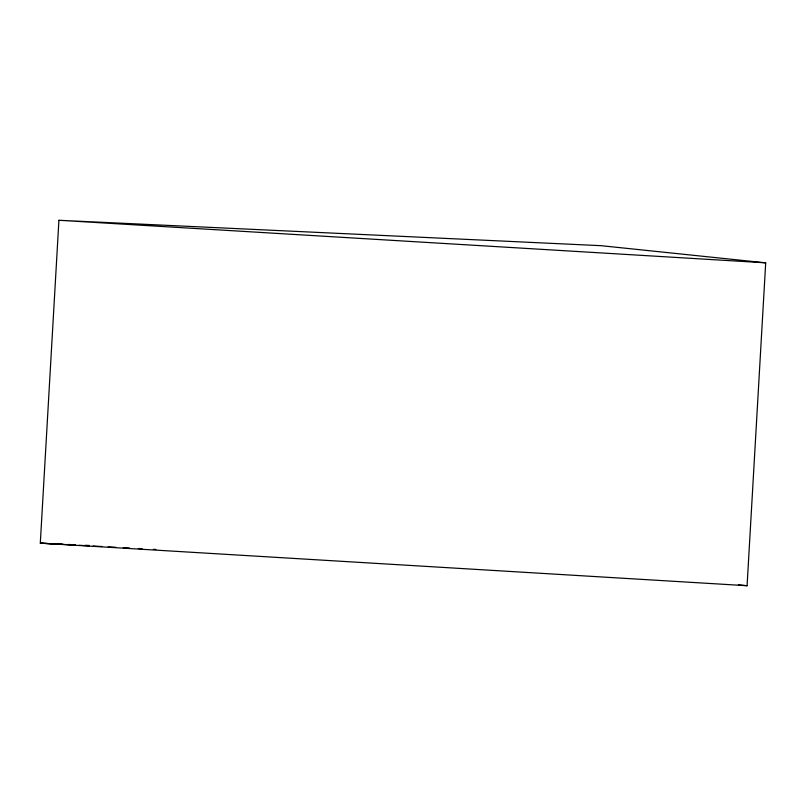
<?xml version="1.0" encoding="UTF-8"?>
<svg xmlns="http://www.w3.org/2000/svg" width="806" height="806" viewBox="0 0 806 806"><rect width="100%" height="100%" fill="white"/><g stroke="black" fill="none" stroke-linecap="round" stroke-linejoin="round"><path stroke-width="1.21" d="M58.919 220.28L40.3 543.163L747.081 585.72L765.7 262.837L601.165 245.689L58.919 220.28L765.7 262.837M62.898 544.221L40.3 543.163L75.482 545.078M67.916 544.463L75.442 544.816M85.486 545.279L89.254 545.461M79.25 545.289L89.305 545.833M93.073 546.035L101.868 546.518M108.155 546.861L115.691 547.264M123.237 547.677L129.514 548.02M138.31 548.503L142.078 548.705M153.392 549.319L155.901 549.46M738.356 584.813L747.081 585.72"/></g></svg>
